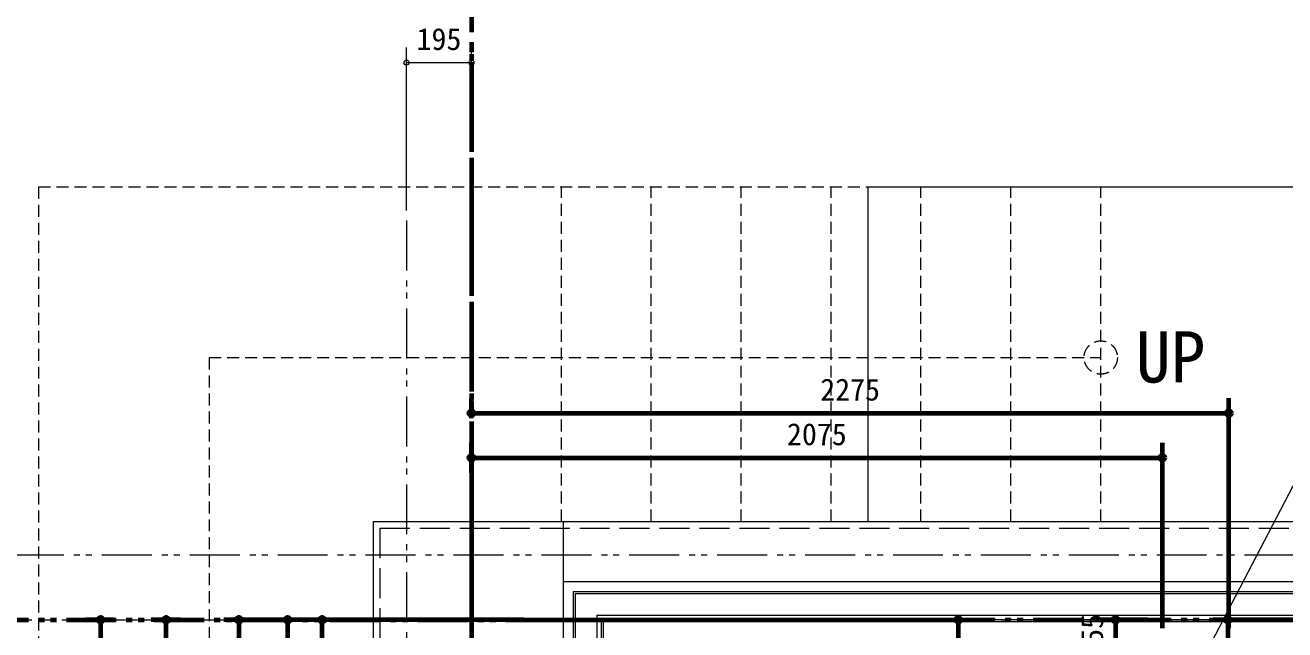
# Model space of a CAD drawing. Units: millimetres at full size, sheet at 1:30. Extents: x -16828 to 149130, y 47892 to 100313.
# Drawn here: x -7155 to -3372, y 63521 to 65336 of the extents above; entities that cross this region are included whole.
import ezdxf
from ezdxf.enums import TextEntityAlignment as Align

# ---------------------------------------------------------------- set-up
doc = ezdxf.new("R2010")
doc.units = ezdxf.units.MM
doc.header["$LTSCALE"] = 30
doc.header["$PDMODE"] = 32
doc.header["$PDSIZE"] = 15
for name, pattern in [('CHAIN2', [12, 9, -1, 1, -1]), ('DASHED1', [1.8, 1.2, -0.6]), ('DASHED3', [4, 3, -1]), ('DOUBLE_CHAIN1', [8.8, 5, -1, 0.6, -0.6, 0.6, -1])]:
    doc.linetypes.add(name, pattern=pattern)
for name, color, linetype, lineweight in [('0-0', 7, 'CHAIN2', 15), ('0-1', 7, 'Continuous', 15), ('2-0_通芯', 7, 'DOUBLE_CHAIN1', 15), ('2-1_躯体', 7, 'Continuous', 15), ('2-3_間仕切り', 7, 'Continuous', 15), ('9-6_無題7', 7, 'Continuous', 15), ('9-E_配管－給湯１：ＣＵＰ(Ｍ)', 1, 'Continuous', 60)]:
    doc.layers.add(name, color=color, linetype=linetype, lineweight=lineweight)
doc.styles.add('ＭＳ ゴシック', font='')
doc.styles.get('ＭＳ ゴシック').set_extended_font_data('MS Gothic')

msp = doc.modelspace()

# ---------------------------------------------------------------- linework, layer by layer
at = {"layer": '0-0', "color": 1, "lineweight": 60}
msp.add_line((-5815.04, 68105.86), (-5815.04, 49250.86), dxfattribs=at)
at = {"layer": '0-0'}
msp.add_line((-9565.04, 63550.86), (35684.96, 63550.86), dxfattribs=at)
at = {"layer": '0-1', "linetype": 'DASHED1'}
for p, q in [((-7115.04, 64850.86), (-7115.04, 61989.81)), ((-7115.04, 64850.86), (-4625.04, 64850.86)), ((-5545.04, 63845.86), (-5545.04, 64850.86)), ((-5275.04, 63845.86), (-5275.04, 64850.86)), ((-5005.04, 63845.86), (-5005.04, 64850.86)), ((-4735.04, 63845.86), (-4735.04, 64850.86)), ((-4465.04, 63845.86), (-4465.04, 64850.86)), ((-4195.04, 63845.86), (-4195.04, 64850.86)), ((-3925.04, 63845.86), (-3925.04, 64850.86)), ((-6602.54, 64338.36), (-3925.04, 64338.36)), ((-6602.54, 64338.36), (-6602.54, 62160.06))]:
    msp.add_line(p, q, dxfattribs=at)
at = {"layer": '0-1'}
for p, q in [((-4625.04, 64850.86), (-4625.04, 63845.86)), ((-4625.04, 64850.86), (634.96, 64850.86)), ((-6110.04, 63845.86), (-6110.04, 50655.86)), ((-6110.04, 63845.86), (25484.96, 63845.86)), ((-5540.04, 63845.86), (-5540.04, 63275.86)), ((-5540.04, 63665.86), (-3215.04, 63665.86))]:
    msp.add_line(p, q, dxfattribs=at)
at = {"layer": '0-1', "linetype": 'DASHED3'}
for q in [(-6090.04, 50675.86), (-2555.04, 63825.86)]:
    msp.add_line((-6090.04, 63825.86), q, dxfattribs=at)
at = {"layer": '0-1', "linetype": 'DASHED1'}
msp.add_circle((-3925.04, 64338.36), 50, dxfattribs=at)
at = {"layer": '2-0_通芯', "color": 1, "lineweight": 60}
for p, q in [((-5815.04, 68105.86), (-5815.04, 49619.89)), ((-10727.74, 63550.86), (35684.96, 63550.86))]:
    msp.add_line(p, q, dxfattribs=at)
at = {"layer": '2-0_通芯'}
for p, q in [((-6010.04, 64749.43), (-6010.04, 49619.89)), ((-9565.04, 63745.86), (35684.96, 63745.86))]:
    msp.add_line(p, q, dxfattribs=at)
at = {"layer": '2-1_躯体'}
for p, q in [((-6110.04, 63845.86), (-6110.04, 58160.86)), ((-6110.04, 63845.86), (-2547.61, 63845.86)), ((-5540.04, 63845.86), (-5540.04, 63275.86)), ((-5540.04, 63665.86), (-3215.04, 63665.86))]:
    msp.add_line(p, q, dxfattribs=at)
at = {"layer": '2-1_躯体', "linetype": 'DASHED3'}
for q in [(-6090.04, 58160.86), (-2547.61, 63825.86)]:
    msp.add_line((-6090.04, 63825.86), q, dxfattribs=at)
at = {"layer": '2-3_間仕切り'}
for p, q in [((-5510.04, 63635.86), (-3245.04, 63635.86)), ((-5510.04, 63635.86), (-5510.04, 63245.86)), ((-5503.54, 63629.36), (-5503.54, 63239.36)), ((-5438.54, 63564.36), (-3316.54, 63564.36)), ((-5438.54, 63564.36), (-5438.54, 63174.36)), ((-5426.04, 63551.86), (-3329.04, 63551.86)), ((-5426.04, 63551.86), (-5426.04, 63161.86)), ((-5420.04, 63545.86), (-3335.04, 63545.86)), ((-5420.04, 63545.86), (-5420.04, 63155.86))]:
    msp.add_line(p, q, dxfattribs=at)
msp.add_lwpolyline([(-5503.54, 63629.36), (-3251.54, 63629.36), (-3251.54, 63491.36)], dxfattribs=at)
at = {"layer": '9-6_無題7'}
for p, q in [((-6010.04, 64779.43), (-6010.04, 65268.97)), ((-5815.04, 65004.5), (-5815.04, 65268.97)), ((-6010.04, 65223.97), (-5815.04, 65223.97)), ((-3615.24, 63438.52), (-3299.22, 64044.63))]:
    msp.add_line(p, q, dxfattribs=at)
for p in [(-6010.04, 65223.97), (-5815.04, 65223.97)]:
    msp.add_point(p, dxfattribs=at)
at = {"layer": '9-E_配管－給湯１：ＣＵＰ(Ｍ)'}
for p, q in [((-5815.04, 64156.63), (-5815.04, 64216.3)), ((-3540.04, 63525.86), (-3540.04, 64216.3)), ((-5815.04, 64171.3), (-3540.04, 64171.3)), ((-5815.04, 63992.29), (-5815.04, 64082.3)), ((-3740.04, 63525.86), (-3740.04, 64082.3)), ((-5815.04, 64037.3), (-3740.04, 64037.3)), ((-6887.95, 63550.86), (-6973.74, 63550.86)), ((-6928.74, 61111.68), (-6928.74, 63550.86)), ((-6689.47, 63550.86), (-6776.95, 63550.86)), ((-6731.95, 61202.86), (-6731.95, 63550.86)), ((-6187.28, 63550.86), (-6558.56, 63550.86)), ((-6513.56, 63550.86), (-6513.56, 61646.86)), ((-5658.45, 63550.86), (-6412.16, 63550.86)), ((-6367.16, 63550.86), (-6367.16, 62175.86)), ((-5686.69, 63550.86), (-6308.49, 63550.86)), ((-6263.49, 62593.61), (-6263.49, 63550.86)), ((-5581.6, 63550.86), (-4308.32, 63550.86)), ((-4353.32, 63550.86), (-4353.32, 63151.86)), ((-3784.96, 63550.86), (-3925.43, 63550.86)), ((-3880.43, 63550.86), (-3880.43, 63495.86)), ((-2185.19, 63550.86), (-3588.48, 63550.86)), ((-3543.48, 63550.86), (-3543.48, 60579.86))]:
    msp.add_line(p, q, dxfattribs=at)
for p in [(-5815.04, 64171.3), (-3540.04, 64171.3), (-5815.04, 64037.3), (-3740.04, 64037.3), (-6928.74, 63550.86), (-6731.95, 63550.86), (-6513.56, 63550.86), (-6367.16, 63550.86), (-6263.49, 63550.86), (-4353.32, 63550.86), (-3880.43, 63550.86), (-3543.48, 63550.86)]:
    msp.add_point(p, dxfattribs=at)

# ---------------------------------------------------------------- texts
at = {"layer": '0-1', "style": 'ＭＳ ゴシック'}
msp.add_text('UP', height=154, dxfattribs=at).set_placement((-3820.06, 64217.18), align=Align.BOTTOM_LEFT)
at = {"layer": '9-6_無題7', "style": 'ＭＳ ゴシック'}
msp.add_text('195', height=65.98, dxfattribs=at).set_placement((-5980.04, 65241.97), align=Align.BOTTOM_LEFT)
at = {"layer": '9-E_配管－給湯１：ＣＵＰ(Ｍ)', "style": 'ＭＳ ゴシック'}
for s, p in [('2275', (-4767.54, 64189.3)), ('2075', (-4867.54, 64055.3))]:
    msp.add_text(s, height=65.98, dxfattribs=at).set_placement(p, align=Align.BOTTOM_LEFT)
msp.add_text('55', height=65.98, rotation=90, dxfattribs=at).set_placement((-3898.43, 63478.36), align=Align.BOTTOM_LEFT)

doc.saveas('drawing.dxf')
